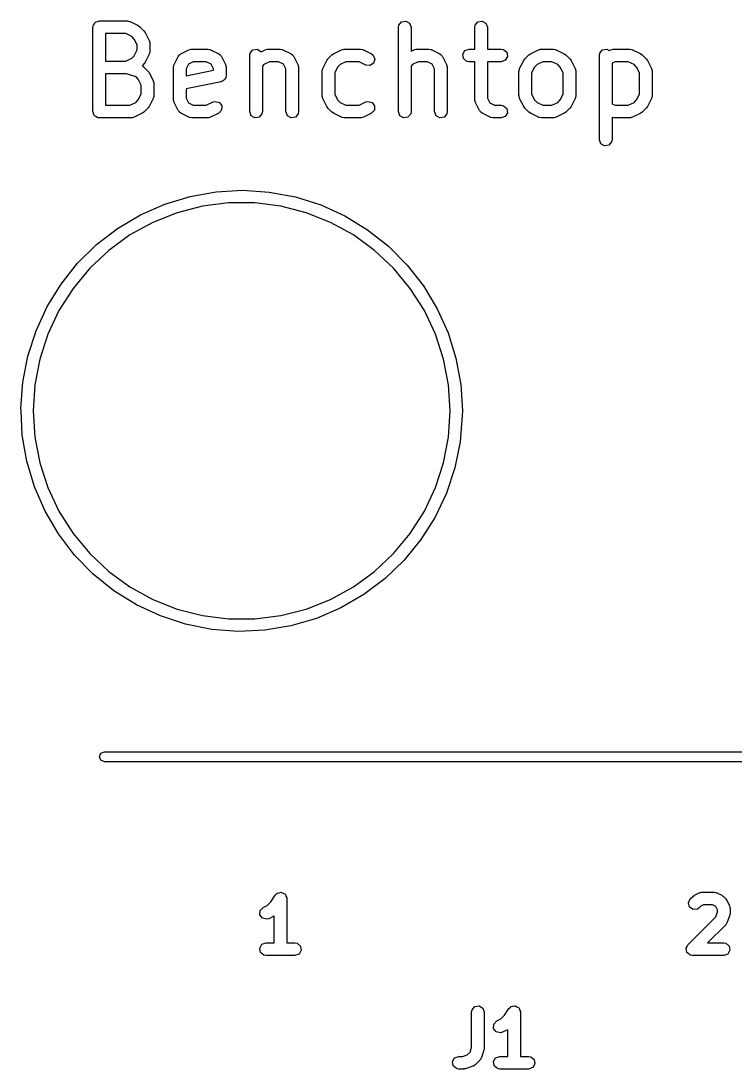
# Model space of a CAD drawing. Extents: x 29 to 171, y -120 to -80.
# Drawn here: x 52.39 to 60.85, y -92.8 to -80.38 of the extents above; entities that cross this region are included whole.
import ezdxf

# ---------------------------------------------------------------- set-up
doc = ezdxf.new("R2010")
doc.units = 0
doc.layers.add('BLACK', color=7, linetype='CONTINUOUS')

msp = doc.modelspace()

# ---------------------------------------------------------------- linework, layer by layer
at = {"layer": 'BLACK', "linetype": 'CONTINUOUS'}
for p, q in [((53.2712, -80.3926), (53.2756, -80.3874)), ((53.2756, -80.3874), (53.2948, -80.384)), ((53.2948, -80.384), (53.3131, -80.3774)), ((53.3131, -80.3774), (53.6464, -80.3774)), ((53.6464, -80.3774), (53.6721, -80.3819)), ((53.6721, -80.3819), (53.6755, -80.3848)), ((53.6755, -80.3848), (53.68, -80.3853)), ((53.68, -80.3853), (53.7752, -80.4329)), ((56.8617, -80.4267), (56.8946, -80.3874)), ((56.8946, -80.3874), (56.9452, -80.3785)), ((56.9452, -80.3785), (56.9896, -80.4042)), ((57.7664, -80.4267), (57.7994, -80.3874)), ((57.7994, -80.3874), (57.8499, -80.3785)), ((57.8499, -80.3785), (57.8944, -80.4042)), ((53.2381, -80.4524), (53.2398, -80.4426)), ((53.2381, -81.4524), (53.2381, -80.4524)), ((53.2392, -80.4394), (53.2409, -80.4365)), ((53.2398, -80.4426), (53.2392, -80.4394)), ((53.2409, -80.4365), (53.2426, -80.4267)), ((53.2426, -80.4267), (53.2551, -80.4118)), ((53.2551, -80.4118), (53.2649, -80.3949)), ((53.2649, -80.3949), (53.2712, -80.3926)), ((53.7752, -80.4329), (53.7932, -80.4463)), ((53.7932, -80.4463), (53.7947, -80.447)), ((53.7947, -80.447), (53.8423, -80.4946)), ((53.8423, -80.4946), (53.8552, -80.513)), ((53.8552, -80.513), (53.8564, -80.5141)), ((56.8571, -80.4524), (56.8617, -80.4267)), ((56.8571, -81.4524), (56.8571, -80.4524)), ((56.9896, -80.4042), (57.0071, -80.4524)), ((57.0071, -80.4524), (57.0071, -80.7358)), ((57.7619, -80.4524), (57.7664, -80.4267)), ((57.7619, -80.7107), (57.7619, -80.4524)), ((57.8944, -80.4042), (57.9119, -80.4524)), ((57.9119, -80.4524), (57.9119, -80.7107)), ((53.3881, -80.5274), (53.3881, -80.8536)), ((53.6287, -80.5274), (53.3881, -80.5274)), ((53.6972, -80.5616), (53.6287, -80.5274)), ((53.7276, -80.592), (53.6972, -80.5616)), ((53.7619, -80.6606), (53.7276, -80.592)), ((53.8564, -80.5141), (53.904, -80.6093)), ((53.904, -80.6093), (53.9114, -80.6343)), ((53.9114, -80.6343), (53.9104, -80.6386)), ((53.7276, -80.7889), (53.7619, -80.7204)), ((53.7619, -80.7204), (53.7619, -80.6606)), ((53.9119, -80.7381), (53.9074, -80.7637)), ((53.9104, -80.6386), (53.9119, -80.6429)), ((53.9119, -80.6429), (53.9119, -80.7381)), ((54.2796, -80.7663), (54.3748, -80.7186)), ((54.3748, -80.7186), (54.3998, -80.7112)), ((54.3998, -80.7112), (54.4041, -80.7122)), ((54.4041, -80.7122), (54.4083, -80.7107)), ((54.4083, -80.7107), (54.5988, -80.7107)), ((54.5988, -80.7107), (54.6245, -80.7152)), ((54.6245, -80.7152), (54.6279, -80.7181)), ((54.6279, -80.7181), (54.6323, -80.7186)), ((54.6323, -80.7186), (54.7276, -80.7663)), ((55.0952, -80.7857), (55.0998, -80.7601)), ((55.0998, -80.7601), (55.1327, -80.7208)), ((55.1327, -80.7208), (55.1833, -80.7119)), ((55.1833, -80.7119), (55.2277, -80.7375)), ((55.2277, -80.7375), (55.2299, -80.7435)), ((55.2299, -80.7435), (55.2796, -80.7186)), ((55.2796, -80.7186), (55.3045, -80.7112)), ((55.3045, -80.7112), (55.3089, -80.7122)), ((55.3089, -80.7122), (55.3131, -80.7107)), ((55.3131, -80.7107), (55.456, -80.7107)), ((55.456, -80.7107), (55.4816, -80.7152)), ((55.4816, -80.7152), (55.485, -80.7181)), ((55.485, -80.7181), (55.4895, -80.7186)), ((55.4895, -80.7186), (55.5847, -80.7663)), ((56.0891, -80.7663), (56.1843, -80.7186)), ((56.1843, -80.7186), (56.2093, -80.7112)), ((56.2093, -80.7112), (56.2136, -80.7122)), ((56.2136, -80.7122), (56.2179, -80.7107)), ((56.2179, -80.7107), (56.4083, -80.7107)), ((56.4083, -80.7107), (56.434, -80.7152)), ((56.434, -80.7152), (56.4374, -80.7181)), ((56.4374, -80.7181), (56.4419, -80.7186)), ((56.4419, -80.7186), (56.5371, -80.7663)), ((57.0071, -80.7358), (57.0415, -80.7186)), ((57.0415, -80.7186), (57.0664, -80.7112)), ((57.0664, -80.7112), (57.0708, -80.7122)), ((57.0708, -80.7122), (57.075, -80.7107)), ((57.075, -80.7107), (57.2179, -80.7107)), ((57.2179, -80.7107), (57.2435, -80.7152)), ((57.2435, -80.7152), (57.2469, -80.7181)), ((57.2469, -80.7181), (57.2514, -80.7186)), ((57.2514, -80.7186), (57.3466, -80.7663)), ((57.6202, -80.7727), (57.6458, -80.7283)), ((57.6458, -80.7283), (57.694, -80.7107)), ((57.694, -80.7107), (57.7619, -80.7107)), ((57.9119, -80.7107), (58.075, -80.7107)), ((58.075, -80.7107), (58.1007, -80.7152)), ((58.1007, -80.7152), (58.14, -80.7482)), ((58.14, -80.7482), (58.1489, -80.7987)), ((58.4224, -80.7663), (58.5176, -80.7186)), ((58.5176, -80.7186), (58.5426, -80.7112)), ((58.5426, -80.7112), (58.547, -80.7122)), ((58.547, -80.7122), (58.5512, -80.7107)), ((58.5512, -80.7107), (58.694, -80.7107)), ((58.694, -80.7107), (58.7197, -80.7152)), ((58.7197, -80.7152), (58.7231, -80.7181)), ((58.7231, -80.7181), (58.7276, -80.7186)), ((58.7276, -80.7186), (58.8228, -80.7663)), ((59.2381, -80.7857), (59.2426, -80.7601)), ((59.2426, -80.7601), (59.2756, -80.7208)), ((59.2756, -80.7208), (59.3261, -80.7119)), ((59.3261, -80.7119), (59.355, -80.7285)), ((59.355, -80.7285), (59.3748, -80.7186)), ((59.3748, -80.7186), (59.3998, -80.7112)), ((59.3998, -80.7112), (59.4041, -80.7122)), ((59.4041, -80.7122), (59.4083, -80.7107)), ((59.4083, -80.7107), (59.5988, -80.7107)), ((59.5988, -80.7107), (59.6245, -80.7152)), ((59.6245, -80.7152), (59.6279, -80.7181)), ((59.6279, -80.7181), (59.6323, -80.7186)), ((59.6323, -80.7186), (59.7276, -80.7663)), ((53.3881, -80.8536), (53.6287, -80.8536)), ((53.6287, -80.8536), (53.6972, -80.8193)), ((53.6972, -80.8193), (53.7276, -80.7889)), ((53.8423, -80.8864), (53.8199, -80.9088)), ((53.843, -80.8849), (53.8423, -80.8864)), ((53.8564, -80.8669), (53.843, -80.8849)), ((53.904, -80.7716), (53.8564, -80.8669)), ((53.9045, -80.7672), (53.904, -80.7716)), ((53.9074, -80.7637), (53.9045, -80.7672)), ((54.1984, -80.895), (54.246, -80.7998)), ((54.246, -80.7998), (54.2615, -80.7789)), ((54.2615, -80.7789), (54.2718, -80.7744)), ((54.2718, -80.7744), (54.2796, -80.7663)), ((54.426, -80.8607), (54.369, -80.8892)), ((54.5811, -80.8607), (54.426, -80.8607)), ((54.6381, -80.8892), (54.5811, -80.8607)), ((54.7276, -80.7663), (54.7485, -80.7818)), ((54.7485, -80.7818), (54.753, -80.7921)), ((54.753, -80.7921), (54.7611, -80.7998)), ((54.7611, -80.7998), (54.8087, -80.895)), ((55.0952, -81.4524), (55.0952, -80.7857)), ((55.3308, -80.8607), (55.2623, -80.895)), ((55.4382, -80.8607), (55.3308, -80.8607)), ((55.4953, -80.8892), (55.4382, -80.8607)), ((55.5847, -80.7663), (55.6057, -80.7818)), ((55.6057, -80.7818), (55.6101, -80.7921)), ((55.6101, -80.7921), (55.6183, -80.7998)), ((55.6183, -80.7998), (55.6659, -80.895)), ((55.9603, -80.9426), (56.0079, -80.8474)), ((56.0079, -80.8474), (56.0213, -80.8294)), ((56.0213, -80.8294), (56.022, -80.8279)), ((56.022, -80.8279), (56.0696, -80.7803)), ((56.0696, -80.7803), (56.088, -80.7674)), ((56.088, -80.7674), (56.0891, -80.7663)), ((56.2356, -80.8607), (56.167, -80.895)), ((56.3906, -80.8607), (56.2356, -80.8607)), ((56.47, -80.9004), (56.3906, -80.8607)), ((56.5638, -80.878), (56.521, -80.9063)), ((56.5371, -80.7663), (56.558, -80.7818)), ((56.558, -80.7818), (56.5784, -80.8288)), ((56.5784, -80.8288), (56.5638, -80.878)), ((57.0927, -80.8607), (57.0242, -80.895)), ((57.2002, -80.8607), (57.0927, -80.8607)), ((57.2572, -80.8892), (57.2002, -80.8607)), ((57.3466, -80.7663), (57.3676, -80.7818)), ((57.3676, -80.7818), (57.372, -80.7921)), ((57.372, -80.7921), (57.3802, -80.7998)), ((57.3802, -80.7998), (57.4278, -80.895)), ((57.6291, -80.8232), (57.6202, -80.7727)), ((57.6684, -80.8562), (57.6291, -80.8232)), ((57.694, -80.8607), (57.6684, -80.8562)), ((57.7619, -80.8607), (57.694, -80.8607)), ((57.7619, -81.3095), (57.7619, -80.8607)), ((58.075, -80.8607), (57.9119, -80.8607)), ((57.9119, -80.8607), (57.9119, -81.2918)), ((58.1232, -80.8432), (58.075, -80.8607)), ((58.1489, -80.7987), (58.1232, -80.8432)), ((58.2936, -80.9426), (58.3413, -80.8474)), ((58.3413, -80.8474), (58.3546, -80.8294)), ((58.3546, -80.8294), (58.3553, -80.8279)), ((58.3553, -80.8279), (58.4029, -80.7803)), ((58.4029, -80.7803), (58.4213, -80.7674)), ((58.4213, -80.7674), (58.4224, -80.7663)), ((58.5689, -80.8607), (58.5004, -80.895)), ((58.6763, -80.8607), (58.5689, -80.8607)), ((58.7449, -80.895), (58.6763, -80.8607)), ((58.8228, -80.7663), (58.8408, -80.7796)), ((58.8408, -80.7796), (58.8423, -80.7803)), ((58.8423, -80.7803), (58.8899, -80.8279)), ((58.8899, -80.8279), (58.9028, -80.8463)), ((58.9028, -80.8463), (58.904, -80.8474)), ((58.904, -80.8474), (58.9516, -80.9426)), ((59.2381, -81.7857), (59.2381, -80.7857)), ((59.426, -80.8607), (59.3881, -80.8797)), ((59.3881, -80.8797), (59.3881, -81.3584)), ((59.5811, -80.8607), (59.426, -80.8607)), ((59.6496, -80.895), (59.5811, -80.8607)), ((59.7276, -80.7663), (59.7456, -80.7796)), ((59.7456, -80.7796), (59.7471, -80.7803)), ((59.7471, -80.7803), (59.7947, -80.8279)), ((59.7947, -80.8279), (59.8076, -80.8463)), ((59.8076, -80.8463), (59.8087, -80.8474)), ((59.8087, -80.8474), (59.8564, -80.9426)), ((53.3881, -81.0036), (53.3881, -81.3774)), ((53.6343, -81.0036), (53.3881, -81.0036)), ((53.7488, -81.0417), (53.6343, -81.0036)), ((53.8199, -80.9088), (53.8359, -80.9174)), ((53.8359, -80.9174), (53.8383, -80.9213)), ((53.8383, -80.9213), (53.8423, -80.9232)), ((53.8423, -80.9232), (53.8899, -80.9708)), ((53.8899, -80.9708), (53.9028, -80.9891)), ((53.9028, -80.9891), (53.904, -80.9903)), ((53.904, -80.9903), (53.9516, -81.0855)), ((54.1905, -80.9286), (54.195, -80.9029)), ((54.1905, -81.3095), (54.1905, -80.9286)), ((54.195, -80.9029), (54.1979, -80.8995)), ((54.1979, -80.8995), (54.1984, -80.895)), ((54.369, -80.8892), (54.3405, -80.9463)), ((54.3405, -80.9463), (54.3405, -81.0276)), ((54.3405, -81.0276), (54.6667, -80.9623)), ((54.6667, -80.9463), (54.6381, -80.8892)), ((54.6667, -80.9623), (54.6667, -80.9463)), ((54.8087, -80.895), (54.8162, -80.92)), ((54.8162, -80.92), (54.8151, -80.9244)), ((54.8151, -80.9244), (54.8167, -80.9286)), ((54.8167, -80.9286), (54.8167, -81.0238)), ((55.2623, -80.895), (55.2452, -80.912)), ((55.2452, -80.912), (55.2452, -81.4524)), ((55.5238, -80.9463), (55.4953, -80.8892)), ((55.5238, -81.4524), (55.5238, -80.9463)), ((55.6659, -80.895), (55.6733, -80.92)), ((55.6733, -80.92), (55.6723, -80.9244)), ((55.6723, -80.9244), (55.6738, -80.9286)), ((55.6738, -80.9286), (55.6738, -81.4524)), ((55.9524, -80.9762), (55.9569, -80.9505)), ((55.9524, -81.2619), (55.9524, -80.9762)), ((55.9569, -80.9505), (55.9598, -80.9471)), ((55.9598, -80.9471), (55.9603, -80.9426)), ((56.1366, -80.9254), (56.1024, -80.9939)), ((56.1024, -80.9939), (56.1024, -81.2442)), ((56.167, -80.895), (56.1366, -80.9254)), ((56.521, -80.9063), (56.47, -80.9004)), ((57.0242, -80.895), (57.0071, -80.912)), ((57.0071, -80.912), (57.0071, -81.4524)), ((57.2857, -80.9463), (57.2572, -80.8892)), ((57.2857, -81.4524), (57.2857, -80.9463)), ((57.4278, -80.895), (57.4352, -80.92)), ((57.4352, -80.92), (57.4342, -80.9244)), ((57.4342, -80.9244), (57.4357, -80.9286)), ((57.4357, -80.9286), (57.4357, -81.4524)), ((58.2857, -80.9762), (58.2902, -80.9505)), ((58.2857, -81.2619), (58.2857, -80.9762)), ((58.2902, -80.9505), (58.2931, -80.9471)), ((58.2931, -80.9471), (58.2936, -80.9426)), ((58.47, -80.9254), (58.4357, -80.9939)), ((58.4357, -80.9939), (58.4357, -81.2442)), ((58.5004, -80.895), (58.47, -80.9254)), ((58.7753, -80.9254), (58.7449, -80.895)), ((58.8095, -80.9939), (58.7753, -80.9254)), ((58.8095, -81.2442), (58.8095, -80.9939)), ((58.9516, -80.9426), (58.959, -80.9676)), ((58.959, -80.9676), (58.958, -80.972)), ((58.958, -80.972), (58.9595, -80.9762)), ((58.9595, -80.9762), (58.9595, -81.2619)), ((59.68, -80.9254), (59.6496, -80.895)), ((59.7143, -80.9939), (59.68, -80.9254)), ((59.7143, -81.2442), (59.7143, -80.9939)), ((59.8564, -80.9426), (59.8638, -80.9676)), ((59.8638, -80.9676), (59.8628, -80.972)), ((59.8628, -80.972), (59.8643, -80.9762)), ((59.8643, -80.9762), (59.8643, -81.2619)), ((53.7753, -81.0682), (53.7488, -81.0417)), ((53.8095, -81.1368), (53.7753, -81.0682)), ((53.9516, -81.0855), (53.959, -81.1105)), ((53.959, -81.1105), (53.958, -81.1148)), ((53.958, -81.1148), (53.9595, -81.119)), ((53.9595, -81.119), (53.9595, -81.2619)), ((54.7564, -81.0974), (54.3405, -81.1805)), ((54.767, -81.0909), (54.7564, -81.0974)), ((54.7792, -81.0888), (54.767, -81.0909)), ((54.7882, -81.078), (54.7792, -81.0888)), ((54.8002, -81.0707), (54.7882, -81.078)), ((54.8042, -81.059), (54.8002, -81.0707)), ((54.8121, -81.0495), (54.8042, -81.059)), ((54.8167, -81.0238), (54.8121, -81.0495)), ((53.7753, -81.3127), (53.8095, -81.2442)), ((53.8095, -81.2442), (53.8095, -81.1368)), ((54.3405, -81.1805), (54.3405, -81.2918)), ((56.1024, -81.2442), (56.1366, -81.3127)), ((58.4357, -81.2442), (58.47, -81.3127)), ((58.7753, -81.3127), (58.8095, -81.2442)), ((59.68, -81.3127), (59.7143, -81.2442)), ((53.3881, -81.3774), (53.6763, -81.3774)), ((53.6763, -81.3774), (53.7449, -81.3431)), ((53.7449, -81.3431), (53.7753, -81.3127)), ((53.9516, -81.2954), (53.904, -81.3907)), ((53.9521, -81.291), (53.9516, -81.2954)), ((53.955, -81.2876), (53.9521, -81.291)), ((53.9595, -81.2619), (53.955, -81.2876)), ((54.192, -81.3137), (54.1905, -81.3095)), ((54.191, -81.3181), (54.192, -81.3137)), ((54.1984, -81.3431), (54.191, -81.3181)), ((54.246, -81.4383), (54.1984, -81.3431)), ((54.3405, -81.2918), (54.369, -81.3489)), ((54.369, -81.3489), (54.426, -81.3774)), ((54.426, -81.3774), (54.5811, -81.3774)), ((54.5811, -81.3774), (54.6605, -81.3377)), ((54.6605, -81.3377), (54.6855, -81.3303)), ((54.6855, -81.3303), (54.7354, -81.3422)), ((54.7354, -81.3422), (54.7659, -81.3834)), ((54.7659, -81.3834), (54.7629, -81.4346)), ((55.9539, -81.2661), (55.9524, -81.2619)), ((55.9529, -81.2705), (55.9539, -81.2661)), ((55.9603, -81.2954), (55.9529, -81.2705)), ((56.0079, -81.3907), (55.9603, -81.2954)), ((56.1366, -81.3127), (56.167, -81.3431)), ((56.167, -81.3431), (56.2356, -81.3774)), ((56.2356, -81.3774), (56.3906, -81.3774)), ((56.3906, -81.3774), (56.47, -81.3377)), ((56.47, -81.3377), (56.495, -81.3303)), ((56.495, -81.3303), (56.5449, -81.3422)), ((56.5449, -81.3422), (56.5755, -81.3834)), ((56.5755, -81.3834), (56.5724, -81.4346)), ((57.7634, -81.3137), (57.7619, -81.3095)), ((57.7624, -81.3181), (57.7634, -81.3137)), ((57.7698, -81.3431), (57.7624, -81.3181)), ((57.8174, -81.4383), (57.7698, -81.3431)), ((57.9119, -81.2918), (57.9404, -81.3489)), ((57.9404, -81.3489), (57.9975, -81.3774)), ((57.9975, -81.3774), (58.075, -81.3774)), ((58.075, -81.3774), (58.1007, -81.3819)), ((58.1007, -81.3819), (58.14, -81.4149)), ((58.2872, -81.2661), (58.2857, -81.2619)), ((58.2862, -81.2705), (58.2872, -81.2661)), ((58.2936, -81.2954), (58.2862, -81.2705)), ((58.3413, -81.3907), (58.2936, -81.2954)), ((58.47, -81.3127), (58.5004, -81.3431)), ((58.5004, -81.3431), (58.5689, -81.3774)), ((58.5689, -81.3774), (58.6763, -81.3774)), ((58.6763, -81.3774), (58.7449, -81.3431)), ((58.7449, -81.3431), (58.7753, -81.3127)), ((58.9516, -81.2954), (58.904, -81.3907)), ((58.9521, -81.291), (58.9516, -81.2954)), ((58.955, -81.2876), (58.9521, -81.291)), ((58.9595, -81.2619), (58.955, -81.2876)), ((59.3881, -81.3584), (59.426, -81.3774)), ((59.426, -81.3774), (59.5811, -81.3774)), ((59.5811, -81.3774), (59.6496, -81.3431)), ((59.6496, -81.3431), (59.68, -81.3127)), ((59.8564, -81.2954), (59.8087, -81.3907)), ((59.8569, -81.291), (59.8564, -81.2954)), ((59.8598, -81.2876), (59.8569, -81.291)), ((59.8643, -81.2619), (59.8598, -81.2876)), ((53.2448, -81.4707), (53.2381, -81.4524)), ((53.2481, -81.4899), (53.2448, -81.4707)), ((53.2533, -81.4942), (53.2481, -81.4899)), ((53.2556, -81.5006), (53.2533, -81.4942)), ((53.2725, -81.5103), (53.2556, -81.5006)), ((53.8228, -81.4718), (53.7276, -81.5195)), ((53.824, -81.4707), (53.8228, -81.4718)), ((53.8423, -81.4578), (53.824, -81.4707)), ((53.8899, -81.4102), (53.8423, -81.4578)), ((53.8906, -81.4087), (53.8899, -81.4102)), ((53.904, -81.3907), (53.8906, -81.4087)), ((54.2542, -81.446), (54.246, -81.4383)), ((54.2586, -81.4563), (54.2542, -81.446)), ((54.2796, -81.4718), (54.2586, -81.4563)), ((54.3748, -81.5195), (54.2796, -81.4718)), ((54.7276, -81.4718), (54.6323, -81.5195)), ((54.7629, -81.4346), (54.7276, -81.4718)), ((55.1128, -81.5006), (55.0952, -81.4524)), ((55.1572, -81.5262), (55.1128, -81.5006)), ((55.2407, -81.478), (55.2077, -81.5173)), ((55.2452, -81.4524), (55.2407, -81.478)), ((55.5414, -81.5006), (55.5238, -81.4524)), ((55.5858, -81.5262), (55.5414, -81.5006)), ((55.6693, -81.478), (55.6363, -81.5173)), ((55.6738, -81.4524), (55.6693, -81.478)), ((56.0091, -81.3918), (56.0079, -81.3907)), ((56.022, -81.4102), (56.0091, -81.3918)), ((56.0696, -81.4578), (56.022, -81.4102)), ((56.0711, -81.4585), (56.0696, -81.4578)), ((56.0891, -81.4718), (56.0711, -81.4585)), ((56.1843, -81.5195), (56.0891, -81.4718)), ((56.5371, -81.4718), (56.4419, -81.5195)), ((56.5724, -81.4346), (56.5371, -81.4718)), ((56.8747, -81.5006), (56.8571, -81.4524)), ((56.9191, -81.5262), (56.8747, -81.5006)), ((57.0026, -81.478), (56.9696, -81.5173)), ((57.0071, -81.4524), (57.0026, -81.478)), ((57.3033, -81.5006), (57.2857, -81.4524)), ((57.3477, -81.5262), (57.3033, -81.5006)), ((57.4312, -81.478), (57.3982, -81.5173)), ((57.4357, -81.4524), (57.4312, -81.478)), ((57.8256, -81.446), (57.8174, -81.4383)), ((57.8301, -81.4563), (57.8256, -81.446)), ((57.851, -81.4718), (57.8301, -81.4563)), ((57.9462, -81.5195), (57.851, -81.4718)), ((58.1489, -81.4654), (58.1232, -81.5098)), ((58.14, -81.4149), (58.1489, -81.4654)), ((58.3424, -81.3918), (58.3413, -81.3907)), ((58.3553, -81.4102), (58.3424, -81.3918)), ((58.4029, -81.4578), (58.3553, -81.4102)), ((58.4044, -81.4585), (58.4029, -81.4578)), ((58.4224, -81.4718), (58.4044, -81.4585)), ((58.5176, -81.5195), (58.4224, -81.4718)), ((58.8228, -81.4718), (58.7276, -81.5195)), ((58.824, -81.4707), (58.8228, -81.4718)), ((58.8423, -81.4578), (58.824, -81.4707)), ((58.8899, -81.4102), (58.8423, -81.4578)), ((58.8906, -81.4087), (58.8899, -81.4102)), ((58.904, -81.3907), (58.8906, -81.4087)), ((59.7276, -81.4718), (59.6323, -81.5195)), ((59.7287, -81.4707), (59.7276, -81.4718)), ((59.7471, -81.4578), (59.7287, -81.4707)), ((59.7947, -81.4102), (59.7471, -81.4578)), ((59.7954, -81.4087), (59.7947, -81.4102)), ((59.8087, -81.3907), (59.7954, -81.4087)), ((53.2874, -81.5229), (53.2725, -81.5103)), ((53.2972, -81.5246), (53.2874, -81.5229)), ((53.3001, -81.5262), (53.2972, -81.5246)), ((53.3034, -81.5257), (53.3001, -81.5262)), ((53.3131, -81.5274), (53.3034, -81.5257)), ((53.694, -81.5274), (53.3131, -81.5274)), ((53.6983, -81.5258), (53.694, -81.5274)), ((53.7026, -81.5269), (53.6983, -81.5258)), ((53.7276, -81.5195), (53.7026, -81.5269)), ((54.3792, -81.52), (54.3748, -81.5195)), ((54.3827, -81.5229), (54.3792, -81.52)), ((54.4083, -81.5274), (54.3827, -81.5229)), ((54.5988, -81.5274), (54.4083, -81.5274)), ((54.603, -81.5258), (54.5988, -81.5274)), ((54.6074, -81.5269), (54.603, -81.5258)), ((54.6323, -81.5195), (54.6074, -81.5269)), ((55.2077, -81.5173), (55.1572, -81.5262)), ((55.6363, -81.5173), (55.5858, -81.5262)), ((56.1888, -81.52), (56.1843, -81.5195)), ((56.1922, -81.5229), (56.1888, -81.52)), ((56.2179, -81.5274), (56.1922, -81.5229)), ((56.4083, -81.5274), (56.2179, -81.5274)), ((56.4125, -81.5258), (56.4083, -81.5274)), ((56.4169, -81.5269), (56.4125, -81.5258)), ((56.4419, -81.5195), (56.4169, -81.5269)), ((56.9696, -81.5173), (56.9191, -81.5262)), ((57.3982, -81.5173), (57.3477, -81.5262)), ((57.9507, -81.52), (57.9462, -81.5195)), ((57.9541, -81.5229), (57.9507, -81.52)), ((57.9798, -81.5274), (57.9541, -81.5229)), ((58.075, -81.5274), (57.9798, -81.5274)), ((58.1232, -81.5098), (58.075, -81.5274)), ((58.5221, -81.52), (58.5176, -81.5195)), ((58.5255, -81.5229), (58.5221, -81.52)), ((58.5512, -81.5274), (58.5255, -81.5229)), ((58.694, -81.5274), (58.5512, -81.5274)), ((58.6983, -81.5258), (58.694, -81.5274)), ((58.7026, -81.5269), (58.6983, -81.5258)), ((58.7276, -81.5195), (58.7026, -81.5269)), ((59.4083, -81.5274), (59.3881, -81.5238)), ((59.3881, -81.5238), (59.3881, -81.7857)), ((59.5988, -81.5274), (59.4083, -81.5274)), ((59.603, -81.5258), (59.5988, -81.5274)), ((59.6074, -81.5269), (59.603, -81.5258)), ((59.6323, -81.5195), (59.6074, -81.5269)), ((59.2556, -81.8339), (59.2381, -81.7857)), ((59.3001, -81.8596), (59.2556, -81.8339)), ((59.3506, -81.8507), (59.3001, -81.8596)), ((59.3836, -81.8114), (59.3506, -81.8507)), ((59.3881, -81.7857), (59.3836, -81.8114)), ((54.0885, -82.549), (54.3895, -82.4573)), ((54.3895, -82.4573), (54.6994, -82.4023)), ((54.6994, -82.4023), (55.0137, -82.385)), ((55.0137, -82.385), (55.3277, -82.4056)), ((55.3277, -82.4056), (55.6371, -82.4638)), ((55.6371, -82.4638), (55.9371, -82.5587)), ((53.8006, -82.6763), (54.0885, -82.549)), ((54.5372, -82.5739), (54.2368, -82.651)), ((54.8449, -82.535), (54.5372, -82.5739)), ((55.1551, -82.535), (54.8449, -82.535)), ((55.4628, -82.5739), (55.1551, -82.535)), ((55.7632, -82.651), (55.4628, -82.5739)), ((55.9371, -82.5587), (56.2236, -82.689)), ((53.5302, -82.8372), (53.8006, -82.6763)), ((54.2368, -82.651), (53.9484, -82.7652)), ((56.0516, -82.7652), (55.7632, -82.651)), ((56.2236, -82.689), (56.4924, -82.8527)), ((53.281, -83.0294), (53.5302, -82.8372)), ((53.9484, -82.7652), (53.6766, -82.9146)), ((56.3234, -82.9146), (56.0516, -82.7652)), ((56.4924, -82.8527), (56.7396, -83.0475)), ((53.6766, -82.9146), (53.4256, -83.0969)), ((56.5744, -83.0969), (56.3234, -82.9146)), ((53.0567, -83.2502), (53.281, -83.0294)), ((53.4256, -83.0969), (53.1995, -83.3093)), ((56.8005, -83.3093), (56.5744, -83.0969)), ((56.7396, -83.0475), (56.9615, -83.2707)), ((52.8605, -83.4964), (53.0567, -83.2502)), ((53.1995, -83.3093), (53.0018, -83.5482)), ((56.9982, -83.5482), (56.8005, -83.3093)), ((56.9615, -83.2707), (57.1551, -83.5188)), ((52.6954, -83.7643), (52.8605, -83.4964)), ((53.0018, -83.5482), (52.8356, -83.8101)), ((57.1644, -83.8101), (56.9982, -83.5482)), ((57.1551, -83.5188), (57.3174, -83.7885)), ((52.5636, -84.0501), (52.6954, -83.7643)), ((52.8356, -83.8101), (52.7036, -84.0908)), ((57.2964, -84.0908), (57.1644, -83.8101)), ((57.3174, -83.7885), (57.4462, -84.0757)), ((52.4672, -84.3497), (52.5636, -84.0501)), ((52.7036, -84.0908), (52.6077, -84.3858)), ((57.3923, -84.3858), (57.2964, -84.0908)), ((57.4462, -84.0757), (57.5395, -84.3762)), ((52.4074, -84.6587), (52.4672, -84.3497)), ((52.6077, -84.3858), (52.5496, -84.6904)), ((57.4504, -84.6904), (57.3923, -84.3858)), ((57.5395, -84.3762), (57.5961, -84.6858)), ((52.3851, -84.9726), (52.4074, -84.6587)), ((52.5496, -84.6904), (52.5301, -85)), ((57.4699, -85), (57.4504, -84.6904)), ((57.5961, -84.6858), (57.615, -85)), ((52.3865, -85), (52.3851, -84.9726)), ((52.4008, -85.287), (52.3865, -85)), ((52.5301, -85), (52.5496, -85.3096)), ((57.4504, -85.3096), (57.4699, -85)), ((57.6144, -85.0548), (57.5889, -85.3685)), ((57.615, -85), (57.6144, -85.0548)), ((52.4541, -85.5971), (52.4008, -85.287)), ((52.5496, -85.3096), (52.6077, -85.6142)), ((57.3923, -85.6142), (57.4504, -85.3096)), ((57.5889, -85.3685), (57.5259, -85.6768)), ((52.5443, -85.8987), (52.4541, -85.5971)), ((52.6077, -85.6142), (52.7036, -85.9092)), ((57.2964, -85.9092), (57.3923, -85.6142)), ((57.5259, -85.6768), (57.4263, -85.9754)), ((52.67, -86.1872), (52.5443, -85.8987)), ((52.7036, -85.9092), (52.8356, -86.1899)), ((57.1644, -86.1899), (57.2964, -85.9092)), ((57.4263, -85.9754), (57.2915, -86.2598)), ((52.8295, -86.4585), (52.67, -86.1872)), ((52.8356, -86.1899), (53.0018, -86.4518)), ((56.9982, -86.4518), (57.1644, -86.1899)), ((57.2915, -86.2598), (57.1236, -86.526)), ((53.0205, -86.7087), (52.8295, -86.4585)), ((53.0018, -86.4518), (53.1995, -86.6907)), ((56.8005, -86.6907), (56.9982, -86.4518)), ((57.1236, -86.526), (56.9249, -86.77)), ((53.2401, -86.9341), (53.0205, -86.7087)), ((53.1995, -86.6907), (53.4256, -86.9031)), ((56.5744, -86.9031), (56.8005, -86.6907)), ((56.9249, -86.77), (56.6983, -86.9885)), ((53.4852, -87.1316), (53.2401, -86.9341)), ((53.4256, -86.9031), (53.6766, -87.0854)), ((56.3234, -87.0854), (56.5744, -86.9031)), ((53.6766, -87.0854), (53.9484, -87.2348)), ((56.0516, -87.2348), (56.3234, -87.0854)), ((56.6983, -86.9885), (56.4471, -87.1781)), ((53.7522, -87.2981), (53.4852, -87.1316)), ((56.4471, -87.1781), (56.175, -87.3362)), ((54.0374, -87.4314), (53.7522, -87.2981)), ((53.9484, -87.2348), (54.2368, -87.349)), ((55.7632, -87.349), (56.0516, -87.2348)), ((56.175, -87.3362), (55.8858, -87.4604)), ((54.3364, -87.5294), (54.0374, -87.4314)), ((54.2368, -87.349), (54.5372, -87.4261)), ((54.5372, -87.4261), (54.8449, -87.465)), ((54.8449, -87.465), (55.1551, -87.465)), ((55.1551, -87.465), (55.4628, -87.4261)), ((55.4628, -87.4261), (55.7632, -87.349)), ((55.8858, -87.4604), (55.5838, -87.549)), ((54.6451, -87.5908), (54.3364, -87.5294)), ((54.9589, -87.6147), (54.6451, -87.5908)), ((55.5838, -87.549), (55.2733, -87.6007)), ((55.2733, -87.6007), (54.9589, -87.6147)), ((53.315, -89.1), (53.3326, -89.0576)), ((53.3326, -89.0576), (53.375, -89.04)), ((53.375, -89.04), (62.625, -89.04)), ((53.3326, -89.1424), (53.315, -89.1)), ((53.375, -89.16), (53.3326, -89.1424)), ((62.565, -89.16), (53.375, -89.16)), ((55.3013, -90.8626), (55.3446, -90.8194)), ((55.3446, -90.8194), (55.3976, -90.7398)), ((55.3976, -90.7398), (55.4156, -90.721)), ((55.4156, -90.721), (55.4197, -90.7198)), ((55.4197, -90.7198), (55.4225, -90.7165)), ((55.4225, -90.7165), (55.4439, -90.7127)), ((55.4439, -90.7127), (55.4648, -90.7066)), ((55.4648, -90.7066), (55.4688, -90.7083)), ((55.4688, -90.7083), (55.473, -90.7076)), ((55.473, -90.7076), (55.4919, -90.7184)), ((55.4919, -90.7184), (55.5118, -90.7272)), ((55.5118, -90.7272), (55.5137, -90.7311)), ((55.5137, -90.7311), (55.5175, -90.7332)), ((55.5175, -90.7332), (55.5249, -90.7537)), ((55.5249, -90.7537), (55.5345, -90.7732)), ((55.5345, -90.7732), (55.5335, -90.7774)), ((55.5335, -90.7774), (55.535, -90.7814)), ((55.535, -90.7814), (55.535, -91.3064)), ((60.2939, -90.832), (60.3155, -90.7855)), ((60.3155, -90.7855), (60.3441, -90.757)), ((60.3441, -90.757), (60.3625, -90.7441)), ((60.3625, -90.7441), (60.3636, -90.7429)), ((60.3636, -90.7429), (60.4207, -90.7143)), ((60.4207, -90.7143), (60.4457, -90.7069)), ((60.4457, -90.7069), (60.4501, -90.708)), ((60.4501, -90.708), (60.4543, -90.7064)), ((60.4543, -90.7064), (60.5971, -90.7064)), ((60.5971, -90.7064), (60.6228, -90.711)), ((60.6228, -90.711), (60.6262, -90.7138)), ((60.6262, -90.7138), (60.6307, -90.7143)), ((60.6307, -90.7143), (60.6878, -90.7429)), ((60.6878, -90.7429), (60.7058, -90.7563)), ((60.7058, -90.7563), (60.7073, -90.757)), ((60.7073, -90.757), (60.7359, -90.7855)), ((60.7359, -90.7855), (60.7488, -90.8039)), ((60.7488, -90.8039), (60.7499, -90.805)), ((60.7499, -90.805), (60.7785, -90.8622)), ((55.2167, -90.9742), (55.2198, -90.923)), ((55.2198, -90.923), (55.255, -90.8858)), ((55.255, -90.8858), (55.3013, -90.8626)), ((60.3071, -90.8816), (60.2939, -90.832)), ((60.3492, -90.911), (60.3071, -90.8816)), ((60.4003, -90.9065), (60.3492, -90.911)), ((60.4216, -90.8916), (60.4003, -90.9065)), ((60.4416, -90.8716), (60.4216, -90.8916)), ((60.472, -90.8564), (60.4416, -90.8716)), ((60.5794, -90.8564), (60.472, -90.8564)), ((60.6099, -90.8716), (60.5794, -90.8564)), ((60.6212, -90.883), (60.6099, -90.8716)), ((60.6173, -90.9981), (60.6364, -90.9407)), ((60.6364, -90.9134), (60.6212, -90.883)), ((60.6364, -90.9407), (60.6364, -90.9134)), ((60.7785, -90.8622), (60.7859, -90.8871)), ((60.7859, -90.8871), (60.7849, -90.8915)), ((60.7849, -90.8915), (60.7864, -90.8957)), ((60.7864, -90.8957), (60.7864, -90.9529)), ((55.2472, -91.0154), (55.2167, -90.9742)), ((55.2971, -91.0274), (55.2472, -91.0154)), ((55.3221, -91.0199), (55.2971, -91.0274)), ((55.3793, -90.9914), (55.3221, -91.0199)), ((55.3804, -90.9902), (55.3793, -90.9914)), ((55.385, -90.9869), (55.3804, -90.9902)), ((55.385, -91.3064), (55.385, -90.9869)), ((60.287, -91.3284), (60.6173, -90.9981)), ((60.754, -91.0623), (60.7416, -91.0852)), ((60.7826, -90.9766), (60.754, -91.0623)), ((60.7864, -90.9529), (60.7825, -90.9749)), ((60.7825, -90.9749), (60.7826, -90.9766)), ((60.7359, -91.0916), (60.5211, -91.3064)), ((60.7378, -91.0875), (60.7359, -91.0916)), ((60.7416, -91.0852), (60.7378, -91.0875)), ((55.2404, -91.324), (55.2886, -91.3064)), ((55.2886, -91.3064), (55.385, -91.3064)), ((55.535, -91.3064), (55.6314, -91.3064)), ((55.6314, -91.3064), (55.6571, -91.311)), ((55.6571, -91.311), (55.6964, -91.3439)), ((60.5211, -91.3064), (60.7114, -91.3064)), ((60.7114, -91.3064), (60.7371, -91.311)), ((60.7371, -91.311), (60.7764, -91.3439)), ((55.2147, -91.3684), (55.2404, -91.324)), ((55.2236, -91.4189), (55.2147, -91.3684)), ((55.2629, -91.4519), (55.2236, -91.4189)), ((55.6796, -91.4389), (55.6314, -91.4564)), ((55.7053, -91.3945), (55.6796, -91.4389)), ((55.6964, -91.3439), (55.7053, -91.3945)), ((60.2653, -91.3749), (60.2667, -91.3718)), ((60.2711, -91.3967), (60.2653, -91.3749)), ((60.2661, -91.3684), (60.2774, -91.3488)), ((60.2667, -91.3718), (60.2661, -91.3684)), ((60.275, -91.4189), (60.2711, -91.3967)), ((60.2777, -91.4211), (60.275, -91.4189)), ((60.2774, -91.3488), (60.287, -91.3284)), ((60.2786, -91.4244), (60.2777, -91.4211)), ((60.2971, -91.4374), (60.2786, -91.4244)), ((60.3143, -91.4519), (60.2971, -91.4374)), ((60.7596, -91.4389), (60.7114, -91.4564)), ((60.7853, -91.3945), (60.7596, -91.4389)), ((60.7764, -91.3439), (60.7853, -91.3945)), ((55.2886, -91.4564), (55.2629, -91.4519)), ((55.6314, -91.4564), (55.2886, -91.4564)), ((60.3189, -91.4527), (60.3143, -91.4519)), ((60.3206, -91.4539), (60.3189, -91.4527)), ((60.3239, -91.4536), (60.3206, -91.4539)), ((60.34, -91.4564), (60.3239, -91.4536)), ((60.7114, -91.4564), (60.34, -91.4564)), ((57.7295, -92.1018), (57.7625, -92.0625)), ((57.7625, -92.0625), (57.813, -92.0536)), ((57.813, -92.0536), (57.8575, -92.0792)), ((58.1662, -92.0858), (58.1842, -92.067)), ((58.1842, -92.067), (58.1883, -92.0658)), ((58.1883, -92.0658), (58.1911, -92.0625)), ((58.1911, -92.0625), (58.2125, -92.0587)), ((58.2125, -92.0587), (58.2334, -92.0526)), ((58.2334, -92.0526), (58.2373, -92.0543)), ((58.2373, -92.0543), (58.2416, -92.0536)), ((58.2416, -92.0536), (58.2604, -92.0644)), ((58.2604, -92.0644), (58.2804, -92.0732)), ((57.725, -92.1274), (57.7295, -92.1018)), ((57.725, -92.5438), (57.725, -92.1274)), ((57.8575, -92.0792), (57.875, -92.1274)), ((57.875, -92.1274), (57.875, -92.556)), ((58.0699, -92.2086), (58.1131, -92.1654)), ((58.1131, -92.1654), (58.1662, -92.0858)), ((58.2804, -92.0732), (58.2823, -92.0771)), ((58.2823, -92.0771), (58.286, -92.0792)), ((58.286, -92.0792), (58.2935, -92.0997)), ((58.2935, -92.0997), (58.3031, -92.1192)), ((58.3031, -92.1192), (58.3021, -92.1234)), ((58.3021, -92.1234), (58.3036, -92.1274)), ((58.3036, -92.1274), (58.3036, -92.6524)), ((57.9853, -92.3202), (57.9883, -92.269)), ((57.9883, -92.269), (58.0236, -92.2318)), ((58.0236, -92.2318), (58.0699, -92.2086)), ((58.0158, -92.3614), (57.9853, -92.3202)), ((58.0657, -92.3734), (58.0158, -92.3614)), ((58.0907, -92.3659), (58.0657, -92.3734)), ((58.1478, -92.3374), (58.0907, -92.3659)), ((58.149, -92.3362), (58.1478, -92.3374)), ((58.1536, -92.3329), (58.149, -92.3362)), ((58.1536, -92.6524), (58.1536, -92.3329)), ((57.7059, -92.6012), (57.725, -92.5438)), ((57.875, -92.556), (57.8711, -92.5781)), ((57.4976, -92.7144), (57.5232, -92.67)), ((57.5232, -92.67), (57.5714, -92.6524)), ((57.5714, -92.6524), (57.6164, -92.6524)), ((57.6164, -92.6524), (57.6738, -92.6333)), ((57.6738, -92.6333), (57.7059, -92.6012)), ((57.8302, -92.6883), (57.8264, -92.6907)), ((57.8426, -92.6654), (57.8302, -92.6883)), ((57.8712, -92.5797), (57.8426, -92.6654)), ((57.8711, -92.5781), (57.8712, -92.5797)), ((57.9833, -92.7144), (58.0089, -92.67)), ((58.0089, -92.67), (58.0571, -92.6524)), ((58.0571, -92.6524), (58.1536, -92.6524)), ((58.3036, -92.6524), (58.4, -92.6524)), ((58.4, -92.6524), (58.4257, -92.657)), ((58.4257, -92.657), (58.465, -92.6899)), ((58.465, -92.6899), (58.4739, -92.7405)), ((57.5065, -92.7649), (57.4976, -92.7144)), ((57.5458, -92.7979), (57.5065, -92.7649)), ((57.5714, -92.8024), (57.5458, -92.7979)), ((57.6286, -92.8024), (57.5714, -92.8024)), ((57.6301, -92.8019), (57.6286, -92.8024)), ((57.6523, -92.7986), (57.6301, -92.8019)), ((57.738, -92.77), (57.6523, -92.7986)), ((57.7415, -92.7672), (57.738, -92.77)), ((57.746, -92.7668), (57.7415, -92.7672)), ((57.7673, -92.7519), (57.746, -92.7668)), ((57.8245, -92.6947), (57.7673, -92.7519)), ((57.8264, -92.6907), (57.8245, -92.6947)), ((57.9922, -92.7649), (57.9833, -92.7144)), ((58.0315, -92.7979), (57.9922, -92.7649)), ((58.0571, -92.8024), (58.0315, -92.7979)), ((58.4, -92.8024), (58.0571, -92.8024)), ((58.4482, -92.7849), (58.4, -92.8024)), ((58.4739, -92.7405), (58.4482, -92.7849))]:
    msp.add_line(p, q, dxfattribs=at)

doc.saveas('drawing.dxf')
